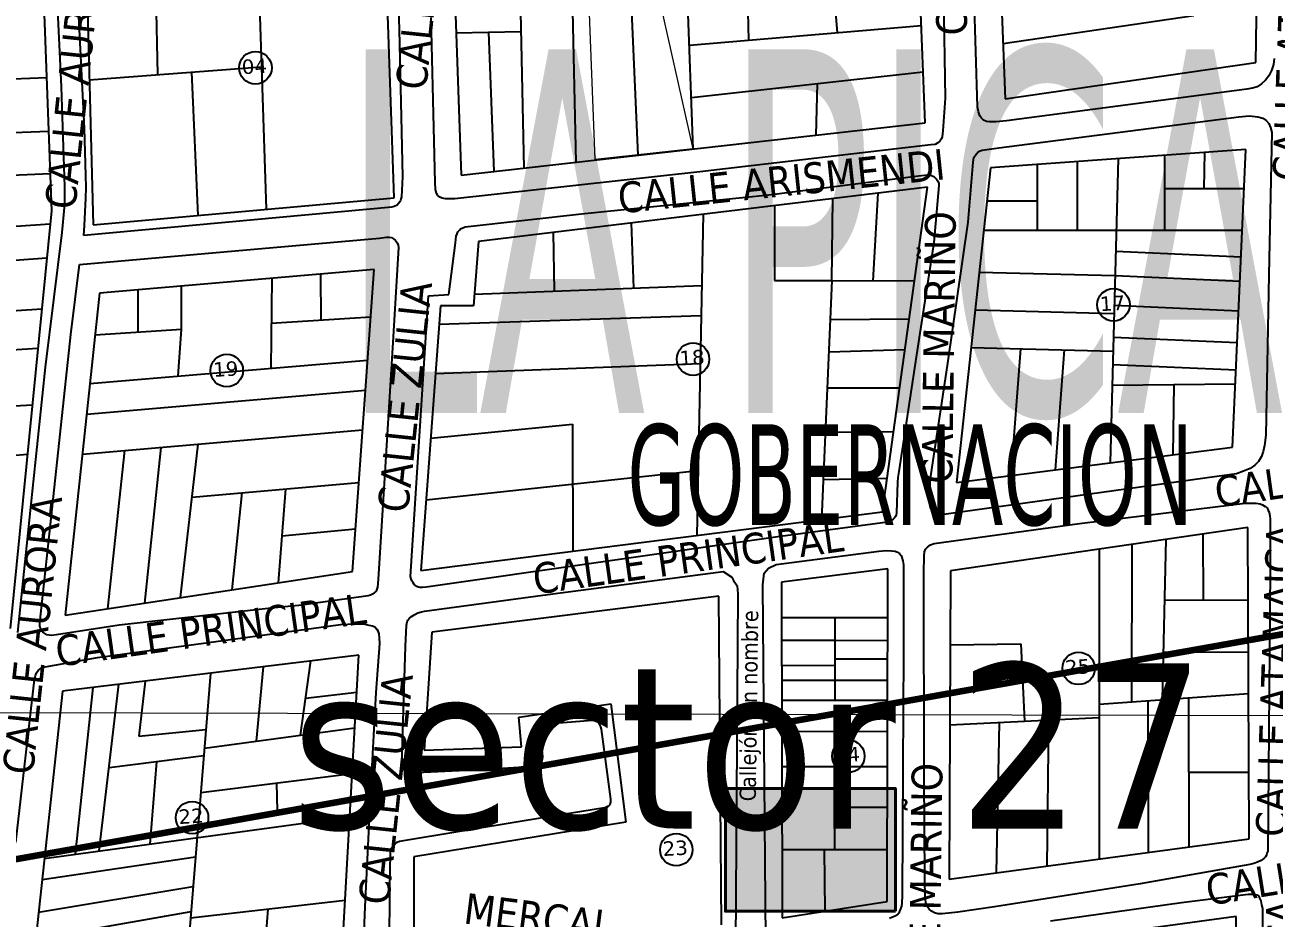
# Model space of a CAD drawing. Header units: metres. Extents: x 2 to 659295185, y -28 to 1124222152.
# Drawn here: x 656563.3 to 656908.7, y 1123750.1 to 1123997.2 of the extents above; entities that cross this region are included whole.
import ezdxf
from ezdxf.enums import TextEntityAlignment as Align

# ---------------------------------------------------------------- set-up
doc = ezdxf.new("R2010")
doc.units = ezdxf.units.M
doc.header["$MEASUREMENT"] = 0
doc.linetypes.add('HIDDEN', pattern=[0.375, 0.25, -0.125])
for name, color, linetype in [('CALLES', 1, 'CONTINUOUS'), ('Cota', 3, 'CONTINUOUS'), ('CURVAS', 2, 'CONTINUOUS'), ('MANZANA', 30, 'CONTINUOUS'), ('Numero de manzana', 6, 'CONTINUOUS'), ('Parcelas', 140, 'CONTINUOUS'), ('PLAZAS', 133, 'CONTINUOUS'), ('TEXTOS', 7, 'CONTINUOUS')]:
    doc.layers.add(name, color=color, linetype=linetype)
doc.styles.add('ROMAN', font='verdana.ttf')
doc.styles.get("Standard").update_dxf_attribs({"font": 'tahoma.ttf'})

msp = doc.modelspace()

# ---------------------------------------------------------------- hatches: boundary and pattern name
at = {"layer": 'PLAZAS', "lineweight": 40}
h = msp.add_hatch(color=256, dxfattribs=at)
h.set_gradient(color1=(31, 224, 163), one_color=1, tint=1, name='SPHERICAL')
h.paths.add_polyline_path([(656804, 1123752), (656757, 1123752), (656757, 1123786), (656804, 1123786)])

# ---------------------------------------------------------------- linework, layer by layer
at = {"layer": 'Cota', "lineweight": 0}
msp.add_line((656224.8058, 1123807.7511), (658183.7943, 1123803.3638), dxfattribs=at)
at = {"layer": 'CURVAS', "lineweight": 100}
msp.add_lwpolyline([(657455, 1124185), (657420, 1123852), (657217, 1123883), (657217, 1123883), (656283, 1123717), (656200, 1123990), (657455, 1124185)], dxfattribs=at)
at = {"layer": 'CURVAS', "lineweight": 0}
msp.add_lwpolyline([(656717, 1124062), (656744, 1124066), (656745, 1124021), (656735, 1124021), (656748, 1123963), (656721, 1123960), (656717, 1124062)], dxfattribs=at)
at = {"layer": 'MANZANA', "lineweight": -2}
for p, q in [((656826.7397, 1123974.6182), (656823.4166, 1124081.9864)), ((656579.7849, 1123968.6594), (656576.1732, 1124041.6346)), ((656665.8632, 1124028.4273), (656666.7785, 1123995.9139)), ((656571.3246, 1124022.7084), (656573.3778, 1123980.1371)), ((656817.2487, 1124013.7203), (656817.7434, 1123977.0077)), ((656676.7148, 1123953.6025), (656675.6346, 1123999.2732)), ((656666.7785, 1123995.9139), (656667.3227, 1123971.8088)), ((656908.5384, 1123986.2558), (656907.9942, 1123984.5962)), ((656908.7528, 1123987.9155), (656908.5384, 1123986.2558)), ((656907.2356, 1123983.1565), (656906.3698, 1123981.9367)), ((656907.9942, 1123984.5962), (656907.2356, 1123983.1565)), ((656573.3778, 1123980.1371), (656574.2684, 1123952.4827)), ((656901.2244, 1123979.4772), (656834.7546, 1123970.669)), ((656902.7581, 1123979.7072), (656901.2244, 1123979.4772)), ((656904.0692, 1123980.1571), (656902.7581, 1123979.7072)), ((656905.2731, 1123980.9369), (656904.0692, 1123980.1571)), ((656906.3698, 1123981.9367), (656905.2731, 1123980.9369)), ((656817.7434, 1123977.0077), (656817.125, 1123967.9396)), ((656667.3227, 1123971.8088), (656667.7185, 1123955.2222)), ((656826.9623, 1123973.1785), (656826.7397, 1123974.6182)), ((656827.4076, 1123972.0687), (656826.9623, 1123973.1785)), ((656827.8446, 1123971.4089), (656827.4076, 1123972.0687)), ((656832.5942, 1123963.2505), (656898.9568, 1123971.8388)), ((656898.9568, 1123971.8388), (656901.917, 1123972.0687)), ((656901.917, 1123972.0687), (656904.2176, 1123971.8588)), ((656904.2176, 1123971.8588), (656905.6441, 1123971.4189)), ((656580.1724, 1123955.6121), (656579.7849, 1123968.6594)), ((656828.3971, 1123970.859), (656827.8446, 1123971.4089)), ((656829.1639, 1123970.529), (656828.3971, 1123970.859)), ((656830.0462, 1123970.4291), (656829.1639, 1123970.529)), ((656831.7944, 1123970.4291), (656830.0462, 1123970.4291)), ((656834.7546, 1123970.669), (656831.7944, 1123970.4291)), ((656905.6441, 1123971.4189), (656906.5264, 1123970.759)), ((656906.5264, 1123970.759), (656907.2933, 1123969.9892)), ((656907.2933, 1123969.9892), (656907.7386, 1123968.8894)), ((656907.7386, 1123968.8894), (656908.0767, 1123967.4497)), ((656816.2592, 1123965.0602), (656815.715, 1123964.6103)), ((656816.6962, 1123965.6101), (656816.2592, 1123965.0602)), ((656816.9106, 1123966.2799), (656816.6962, 1123965.6101)), ((656817.125, 1123967.9396), (656816.9106, 1123966.2799)), ((656908.0767, 1123967.4497), (656907.2603, 1123928.0777)), ((656813.8514, 1123964.0504), (656749.8966, 1123956.5819)), ((656815.0553, 1123964.1703), (656813.8514, 1123964.0504)), ((656815.715, 1123964.6103), (656815.0553, 1123964.1703)), ((656825.7007, 1123960.5611), (656826.3603, 1123961.4509)), ((656826.3603, 1123961.4509), (656827.0118, 1123962.2307)), ((656827.0118, 1123962.2307), (656827.993, 1123962.5607)), ((656827.993, 1123962.5607), (656832.5942, 1123963.2505)), ((656824.1422, 1123942.6347), (656825.4945, 1123959.2313)), ((656825.4945, 1123959.2313), (656825.7007, 1123960.5611)), ((656580.2961, 1123952.2928), (656580.1724, 1123955.6121)), ((656667.7185, 1123955.2222), (656667.4135, 1123949.6933)), ((656749.8966, 1123956.5819), (656682.2147, 1123949.0934)), ((656768.9858, 1123950.2532), (656810.3881, 1123955.5221)), ((656810.3881, 1123955.5221), (656812.0291, 1123955.6321)), ((656812.0291, 1123955.6321), (656813.0103, 1123955.7521)), ((656813.0103, 1123955.7521), (656813.7854, 1123955.6421)), ((656813.7854, 1123955.6421), (656814.2225, 1123955.5321)), ((656814.2225, 1123955.5321), (656814.6595, 1123955.3121)), ((656814.6595, 1123955.3121), (656815.0965, 1123954.8722)), ((656815.0965, 1123954.8722), (656815.4264, 1123954.5423)), ((656815.4264, 1123954.5423), (656815.7644, 1123953.9924)), ((656574.2684, 1123952.4827), (656574.2849, 1123947.6237)), ((656580.1972, 1123949.3034), (656580.2961, 1123952.2928)), ((656676.8302, 1123951.7229), (656676.7148, 1123953.6025)), ((656677.1683, 1123950.7331), (656676.8302, 1123951.7229)), ((656815.9871, 1123952.7827), (656814.8409, 1123939.1654)), ((656815.7644, 1123953.9924), (656815.9871, 1123953.3325)), ((656815.9871, 1123953.3325), (656815.9871, 1123952.7827)), ((656574.2849, 1123947.6237), (656573.5593, 1123939.7653)), ((656579.7931, 1123941.7849), (656580.1972, 1123949.3034)), ((656666.6548, 1123947.8037), (656666.2178, 1123947.3638)), ((656666.9847, 1123948.2536), (656666.6548, 1123947.8037)), ((656667.1991, 1123948.6935), (656666.9847, 1123948.2536)), ((656667.3063, 1123949.0234), (656667.1991, 1123948.6935)), ((656667.4135, 1123949.6933), (656667.3063, 1123949.0234)), ((656677.4981, 1123950.0632), (656677.1683, 1123950.7331)), ((656678.0423, 1123949.6233), (656677.4981, 1123950.0632)), ((656678.702, 1123949.2934), (656678.0423, 1123949.6233)), ((656679.5843, 1123949.0834), (656678.702, 1123949.2934)), ((656680.5656, 1123949.0834), (656679.5843, 1123949.0834)), ((656682.2147, 1123949.0934), (656680.5656, 1123949.0834)), ((656718.0594, 1123945.0442), (656768.9858, 1123950.2532)), ((656664.7995, 1123946.8039), (656579.587, 1123939.0155)), ((656665.4592, 1123947.0238), (656664.7995, 1123946.8039)), ((656666.2178, 1123947.3638), (656665.4592, 1123947.0238)), ((656685.0925, 1123941.365), (656718.0594, 1123945.0442)), ((656579.587, 1123939.0155), (656579.7931, 1123941.7849)), ((656683.4516, 1123940.4752), (656683.7815, 1123940.8051)), ((656683.7815, 1123940.8051), (656684.4411, 1123941.135)), ((656684.4411, 1123941.135), (656685.0925, 1123941.365)), ((656818.3949, 1123903.0228), (656824.1422, 1123942.6347)), ((656573.5593, 1123939.7653), (656568.9004, 1123902.5829)), ((656578.4366, 1123930.9164), (656661.328, 1123938.2756)), ((656661.328, 1123938.2756), (656663.2988, 1123938.5056)), ((656663.2988, 1123938.5056), (656664.0656, 1123938.5056)), ((656664.0656, 1123938.5056), (656664.7253, 1123938.3956)), ((656664.7253, 1123938.3956), (656665.2778, 1123938.0657)), ((656665.2778, 1123938.0657), (656665.8303, 1123937.6257)), ((656665.8303, 1123937.6257), (656666.2673, 1123936.9659)), ((656682.3714, 1123936.9259), (656682.5858, 1123938.8055)), ((656682.5858, 1123938.8055), (656682.8002, 1123939.4754)), ((656682.8002, 1123939.4754), (656683.0228, 1123940.0253)), ((656683.0228, 1123940.0253), (656683.4516, 1123940.4752)), ((656814.8409, 1123939.1654), (656814.6348, 1123937.0659)), ((656666.6054, 1123935.6362), (656665.1788, 1123910.9712)), ((656666.2673, 1123936.9659), (656666.4899, 1123936.306)), ((656666.4899, 1123936.306), (656666.6054, 1123935.6362)), ((656680.5738, 1123922.6488), (656682.3714, 1123936.9259)), ((656814.6348, 1123937.0659), (656809.8357, 1123905.9722)), ((656575.9835, 1123911.571), (656578.4366, 1123930.9164)), ((656907.2603, 1123928.0777), (656906.4687, 1123883.7167)), ((656669.9614, 1123844.6347), (656674.8759, 1123922.2989)), ((656674.8759, 1123922.2989), (656680.5738, 1123922.6488)), ((656569.8816, 1123853.8128), (656575.9835, 1123911.571)), ((656665.1788, 1123910.9712), (656662.9277, 1123874.9085)), ((656809.8357, 1123905.9722), (656804.9376, 1123873.6488)), ((656813.604, 1123871.1493), (656818.3949, 1123903.0228)), ((656568.9004, 1123902.5829), (656564.8022, 1123862.861)), ((656906.4687, 1123883.7167), (656906.0482, 1123880.8473)), ((656905.7266, 1123879.1876), (656905.2896, 1123877.8579)), ((656906.0482, 1123880.8473), (656905.7266, 1123879.1876)), ((656903.4425, 1123875.4084), (656902.1314, 1123874.5186)), ((656904.4238, 1123876.4082), (656903.4425, 1123875.4084)), ((656905.2896, 1123877.8579), (656904.4238, 1123876.4082)), ((656662.9277, 1123874.9085), (656660.9817, 1123843.8148)), ((656804.7233, 1123871.9891), (656804.6243, 1123870.7694)), ((656804.9376, 1123873.6488), (656804.7233, 1123871.9891)), ((656892.9373, 1123872.2691), (656818.6835, 1123861.9911)), ((656898.2971, 1123873.0689), (656892.9373, 1123872.2691)), ((656900.2679, 1123873.7388), (656898.2971, 1123873.0689)), ((656902.1314, 1123874.5186), (656900.2679, 1123873.7388)), ((656804.6243, 1123870.7694), (656804.3357, 1123862.2611)), ((656813.4144, 1123864.9505), (656813.604, 1123871.1493)), ((656813.7525, 1123863.6208), (656813.4144, 1123864.9505)), ((656878.8451, 1123862.2511), (656900.7461, 1123864.8906)), ((656900.7461, 1123864.8906), (656902.387, 1123864.9005)), ((656902.387, 1123864.9005), (656903.8136, 1123864.9105)), ((656903.8136, 1123864.9105), (656904.9103, 1123864.6906)), ((656564.8022, 1123862.861), (656561.2235, 1123829.1078)), ((656804.0059, 1123861.2613), (656803.7915, 1123860.8214)), ((656804.2285, 1123861.7012), (656804.0059, 1123861.2613)), ((656804.3357, 1123862.2611), (656804.2285, 1123861.7012)), ((656814.1895, 1123862.851), (656813.7525, 1123863.6208)), ((656814.742, 1123862.3011), (656814.1895, 1123862.851)), ((656815.616, 1123861.8612), (656814.742, 1123862.3011)), ((656816.7127, 1123861.6512), (656815.616, 1123861.8612)), ((656818.6835, 1123861.9911), (656816.7127, 1123861.6512)), ((656854.9652, 1123859.2717), (656878.8451, 1123862.2511)), ((656904.9103, 1123864.6906), (656905.5699, 1123864.4706)), ((656905.5699, 1123864.4706), (656906.2296, 1123864.0307)), ((656906.2296, 1123864.0307), (656906.7821, 1123863.5908)), ((656906.7821, 1123863.5908), (656907.1119, 1123862.931)), ((656907.1119, 1123862.931), (656907.3345, 1123862.3811)), ((656907.3345, 1123862.3811), (656907.5572, 1123861.3813)), ((656907.5572, 1123861.3813), (656907.6726, 1123860.5014)), ((656801.8207, 1123859.7016), (656770.8328, 1123855.4725)), ((656802.3732, 1123859.8116), (656801.8207, 1123859.7016)), ((656802.9174, 1123860.1515), (656802.3732, 1123859.8116)), ((656803.3544, 1123860.4814), (656802.9174, 1123860.1515)), ((656803.7915, 1123860.8214), (656803.3544, 1123860.4814)), ((656814.7749, 1123853.7828), (656854.9652, 1123859.2717)), ((656907.6726, 1123860.5014), (656907.6231, 1123846.5643)), ((656770.8328, 1123855.4725), (656674.2493, 1123841.6653)), ((656567.4573, 1123831.6873), (656569.8816, 1123853.8128)), ((656771.0885, 1123847.954), (656799.4459, 1123851.6133)), ((656799.4459, 1123851.6133), (656801.5321, 1123851.8432)), ((656801.5321, 1123851.8432), (656802.9504, 1123851.7432)), ((656802.9504, 1123851.7432), (656803.9399, 1123851.6332)), ((656803.9399, 1123851.6332), (656804.5996, 1123851.3133)), ((656804.5996, 1123851.3133), (656805.152, 1123850.9834)), ((656805.152, 1123850.9834), (656805.5891, 1123850.4235)), ((656811.9466, 1123850.3435), (656812.0538, 1123851.4533)), ((656812.0538, 1123851.4533), (656812.3754, 1123852.2231)), ((656812.3754, 1123852.2231), (656812.9196, 1123852.783)), ((656812.9196, 1123852.783), (656813.6865, 1123853.3429)), ((656813.6865, 1123853.3429), (656814.7749, 1123853.7828)), ((656768.8951, 1123846.9442), (656771.0885, 1123847.954)), ((656805.5891, 1123850.4235), (656805.8117, 1123849.8736)), ((656805.8117, 1123849.8736), (656806.0343, 1123848.9938)), ((656806.0343, 1123848.9938), (656806.257, 1123847.884)), ((656806.257, 1123847.884), (656806.2652, 1123845.4545)), ((656811.8559, 1123845.5845), (656811.9466, 1123850.3435)), ((656670.0769, 1123843.9648), (656669.9614, 1123844.6347)), ((656707.9005, 1123839.6057), (656756.4109, 1123846.0044)), ((656756.4109, 1123846.0044), (656758.8269, 1123844.4747)), ((656758.8269, 1123844.4747), (656759.2722, 1123843.4749)), ((656767.3861, 1123842.2952), (656767.6994, 1123845.5045)), ((656767.6994, 1123845.5045), (656768.8951, 1123846.9442)), ((656806.2652, 1123845.4545), (656806.257, 1123823.339)), ((656811.9961, 1123789.5159), (656811.8559, 1123845.5845)), ((656907.6231, 1123846.5643), (656906.98, 1123768.5902)), ((656660.4457, 1123840.6055), (656660.0087, 1123840.1656)), ((656660.6601, 1123841.1654), (656660.4457, 1123840.6055)), ((656660.7673, 1123841.7153), (656660.6601, 1123841.1654)), ((656660.9817, 1123843.8148), (656660.7673, 1123841.7153)), ((656670.2995, 1123843.4149), (656670.0769, 1123843.9648)), ((656670.6293, 1123842.865), (656670.2995, 1123843.4149)), ((656670.9592, 1123842.4251), (656670.6293, 1123842.865)), ((656671.289, 1123842.0952), (656670.9592, 1123842.4251)), ((656671.726, 1123841.8752), (656671.289, 1123842.0952)), ((656672.1631, 1123841.6553), (656671.726, 1123841.8752)), ((656672.6083, 1123841.5453), (656672.1631, 1123841.6553)), ((656673.2598, 1123841.5453), (656672.6083, 1123841.5453)), ((656674.2493, 1123841.6653), (656673.2598, 1123841.5453)), ((656759.2722, 1123843.4749), (656760.2617, 1123842.0452)), ((656760.2617, 1123842.0452), (656760.4925, 1123839.8357)), ((656768.1999, 1123744.0784), (656767.3861, 1123842.2952)), ((656656.9495, 1123839.0458), (656639.0972, 1123836.6463)), ((656658.2606, 1123839.2758), (656656.9495, 1123839.0458)), ((656658.9202, 1123839.4957), (656658.2606, 1123839.2758)), ((656659.4645, 1123839.7157), (656658.9202, 1123839.4957)), ((656660.0087, 1123840.1656), (656659.4645, 1123839.7157)), ((656673.837, 1123835.0266), (656707.9005, 1123839.6057)), ((656760.4925, 1123839.8357), (656759.771, 1123742.6654)), ((656632.1955, 1123835.9464), (656589.3748, 1123831.1174)), ((656639.0972, 1123836.6463), (656632.1955, 1123835.9464)), ((656670.2335, 1123833.5769), (656671.1076, 1123834.1268)), ((656671.1076, 1123834.1268), (656671.9817, 1123834.5767)), ((656671.9817, 1123834.5767), (656672.9629, 1123834.8067)), ((656672.9629, 1123834.8067), (656673.837, 1123835.0266)), ((656567.4573, 1123830.9075), (656567.4573, 1123831.6873)), ((656567.68, 1123830.1376), (656567.4573, 1123830.9075)), ((656589.3748, 1123831.1174), (656572.075, 1123828.498)), ((656614.0463, 1123826.3584), (656647.2276, 1123830.9275)), ((656647.2276, 1123830.9275), (656650.6249, 1123831.3874)), ((656650.6249, 1123831.3874), (656652.5957, 1123831.3974)), ((656652.5957, 1123831.3974), (656655.5559, 1123831.5173)), ((656655.5559, 1123831.5173), (656657.3123, 1123831.4174)), ((656657.3123, 1123831.4174), (656658.409, 1123831.1974)), ((656658.409, 1123831.1974), (656659.3902, 1123830.9775)), ((656659.3902, 1123830.9775), (656660.0499, 1123830.6575)), ((656660.0499, 1123830.6575), (656660.6024, 1123830.0976)), ((656668.5102, 1123825.3786), (656668.8152, 1123831.1374)), ((656668.8152, 1123831.1374), (656669.0296, 1123832.1272)), ((656669.0296, 1123832.1272), (656669.244, 1123832.5771)), ((656669.244, 1123832.5771), (656669.6811, 1123833.127)), ((656669.6811, 1123833.127), (656670.2335, 1123833.5769)), ((656567.9026, 1123829.6977), (656567.68, 1123830.1376)), ((656568.2324, 1123829.2578), (656567.9026, 1123829.6977)), ((656568.7849, 1123828.8179), (656568.2324, 1123829.2578)), ((656569.3374, 1123828.488), (656568.7849, 1123828.8179)), ((656569.9888, 1123828.378), (656569.3374, 1123828.488)), ((656570.6485, 1123828.268), (656569.9888, 1123828.378)), ((656572.075, 1123828.498), (656570.6485, 1123828.268)), ((656660.6024, 1123830.0976), (656660.9322, 1123829.5477)), ((656660.9322, 1123829.5477), (656661.1549, 1123828.7779)), ((656661.1549, 1123828.7779), (656661.2703, 1123827.6681)), ((656661.2703, 1123827.6681), (656661.3857, 1123826.1284)), ((656583.3883, 1123822.2392), (656614.0463, 1123826.3584)), ((656661.3857, 1123826.1284), (656660.355, 1123812.5112)), ((656667.5619, 1123792.6353), (656668.5102, 1123825.3786)), ((656806.257, 1123823.339), (656806.0673, 1123791.9254)), ((656568.9333, 1123819.6298), (656583.3883, 1123822.2392)), ((656565.9896, 1123816.0805), (656566.204, 1123817.1903)), ((656566.204, 1123817.1903), (656566.5338, 1123817.9601)), ((656566.5338, 1123817.9601), (656566.9626, 1123818.63)), ((656566.9626, 1123818.63), (656567.3996, 1123818.9599)), ((656567.3996, 1123818.9599), (656568.0593, 1123819.4098)), ((656568.0593, 1123819.4098), (656568.9333, 1123819.6298)), ((656560.8194, 1123771.0497), (656565.9896, 1123816.0805)), ((656660.355, 1123812.5112), (656658.9285, 1123787.0764)), ((656705.9793, 1123802.7632), (656705.8721, 1123802.2133)), ((656706.4163, 1123803.0931), (656705.9793, 1123802.7632)), ((656706.8533, 1123803.4331), (656706.4163, 1123803.0931)), ((656707.6202, 1123803.653), (656706.8533, 1123803.4331)), ((656709.8053, 1123803.9929), (656707.6202, 1123803.653)), ((656720.2116, 1123804.8128), (656709.8053, 1123803.9929)), ((656720.9785, 1123804.7128), (656720.2116, 1123804.8128)), ((656721.5309, 1123804.4928), (656720.9785, 1123804.7128)), ((656721.968, 1123804.1629), (656721.5309, 1123804.4928)), ((656722.1906, 1123803.723), (656721.968, 1123804.1629)), ((656722.5204, 1123803.0531), (656722.1906, 1123803.723)), ((656722.7431, 1123802.3933), (656722.5204, 1123803.0531)), ((656705.8721, 1123802.2133), (656705.7649, 1123801.4335)), ((656705.7649, 1123801.4335), (656706.4493, 1123794.6948)), ((656725.3488, 1123783.0472), (656722.7431, 1123802.3933)), ((656667.7845, 1123791.8654), (656667.5619, 1123792.6353)), ((656704.8166, 1123792.2553), (656704.1652, 1123792.0254)), ((656705.4763, 1123792.4753), (656704.8166, 1123792.2553)), ((656705.7979, 1123792.8052), (656705.4763, 1123792.4753)), ((656706.1277, 1123793.1452), (656705.7979, 1123792.8052)), ((656706.2349, 1123793.5851), (656706.1277, 1123793.1452)), ((656706.3421, 1123794.025), (656706.2349, 1123793.5851)), ((656706.4493, 1123794.6948), (656706.3421, 1123794.025)), ((656668.0072, 1123791.3155), (656667.7845, 1123791.8654)), ((656668.337, 1123790.9856), (656668.0072, 1123791.3155)), ((656668.774, 1123790.6557), (656668.337, 1123790.9856)), ((656669.3265, 1123790.4357), (656668.774, 1123790.6557)), ((656670.0934, 1123790.3257), (656669.3265, 1123790.4357)), ((656671.6271, 1123790.3357), (656670.0934, 1123790.3257)), ((656691.2357, 1123791.1956), (656671.6271, 1123790.3357)), ((656704.1652, 1123792.0254), (656691.2357, 1123791.1956)), ((656806.0673, 1123791.9254), (656805.8942, 1123756.3127)), ((656812.1198, 1123760.8717), (656811.9961, 1123789.5159)), ((656658.9285, 1123787.0764), (656657.3288, 1123753.2233)), ((656725.1344, 1123781.4975), (656725.357, 1123782.1674)), ((656725.357, 1123782.1674), (656725.3488, 1123783.0472)), ((656701.3781, 1123777.0884), (656723.6089, 1123780.7177)), ((656723.6089, 1123780.7177), (656724.3757, 1123780.8377)), ((656724.3757, 1123780.8377), (656724.8128, 1123781.1676)), ((656724.8128, 1123781.1676), (656725.1344, 1123781.4975)), ((656666.8857, 1123771.3996), (656701.3781, 1123777.0884)), ((656664.2058, 1123758.4522), (656664.379, 1123768.0703)), ((656664.379, 1123768.0703), (656664.4862, 1123768.7401)), ((656664.4862, 1123768.7401), (656664.816, 1123769.51)), ((656664.816, 1123769.51), (656665.253, 1123770.0699)), ((656665.253, 1123770.0699), (656665.6818, 1123770.6197)), ((656665.6818, 1123770.6197), (656666.2343, 1123771.0696)), ((656666.2343, 1123771.0696), (656666.8857, 1123771.3996)), ((656906.7656, 1123768.0403), (656906.6584, 1123767.4804)), ((656906.98, 1123768.5902), (656906.7656, 1123768.0403)), ((656902.0654, 1123764.9209), (656871.7372, 1123759.582)), ((656903.1539, 1123765.2508), (656902.0654, 1123764.9209)), ((656904.1434, 1123765.5908), (656903.1539, 1123765.2508)), ((656905.1247, 1123766.0407), (656904.1434, 1123765.5908)), ((656905.8915, 1123766.5906), (656905.1247, 1123766.0407)), ((656906.3285, 1123767.0405), (656905.8915, 1123766.5906)), ((656906.6584, 1123767.4804), (656906.3285, 1123767.0405)), ((656664.1069, 1123730.5779), (656664.2058, 1123758.4522)), ((656812.2517, 1123755.8927), (656812.1198, 1123760.8717)), ((656871.7372, 1123759.582), (656831.4398, 1123753.2133)), ((656805.7952, 1123754.2031), (656805.688, 1123753.4332)), ((656805.8942, 1123756.3127), (656805.7952, 1123754.2031)), ((656812.4743, 1123754.463), (656812.2517, 1123755.8927)), ((656812.8124, 1123753.3533), (656812.4743, 1123754.463)), ((656846.909, 1123749.3041), (656883.1495, 1123754.433)), ((656883.1495, 1123754.433), (656901.5542, 1123756.7326)), ((656901.5542, 1123756.7326), (656902.5355, 1123756.7326)), ((656902.5355, 1123756.7326), (656903.525, 1123756.6326)), ((656903.525, 1123756.6326), (656904.0692, 1123756.5226)), ((656904.0692, 1123756.5226), (656904.5145, 1123756.1927)), ((656904.5145, 1123756.1927), (656904.7371, 1123755.6428)), ((656904.7371, 1123755.6428), (656905.0669, 1123754.8629)), ((656905.0669, 1123754.8629), (656905.2896, 1123753.7632)), ((656657.3288, 1123753.2233), (656656.3228, 1123731.7577)), ((656804.5996, 1123750.9937), (656803.9481, 1123750.6638)), ((656804.9294, 1123751.4436), (656804.5996, 1123750.9937)), ((656805.1438, 1123751.9935), (656804.9294, 1123751.4436)), ((656805.4736, 1123752.6534), (656805.1438, 1123751.9935)), ((656805.688, 1123753.4332), (656805.4736, 1123752.6534)), ((656813.3649, 1123752.5834), (656812.8124, 1123753.3533)), ((656814.0246, 1123752.0335), (656813.3649, 1123752.5834)), ((656814.7914, 1123751.5936), (656814.0246, 1123752.0335)), ((656815.7809, 1123751.2637), (656814.7914, 1123751.5936)), ((656816.9848, 1123751.2737), (656815.7809, 1123751.2637)), ((656821.2562, 1123751.7336), (656816.9848, 1123751.2737)), ((656831.4398, 1123753.2133), (656821.2562, 1123751.7336)), ((656905.2896, 1123753.7632), (656905.5122, 1123752.7634)), ((656905.5205, 1123751.5536), (656905.4627, 1123739.716)), ((656905.5122, 1123752.7634), (656905.5205, 1123751.5536)), ((656803.1813, 1123750.3239), (656802.4144, 1123749.9939)), ((656803.9481, 1123750.6638), (656803.1813, 1123750.3239))]:
    msp.add_line(p, q, dxfattribs=at)
at = {"layer": 'Numero de manzana', "lineweight": -2}
for centre in [(656627.0566, 1123985.3798), (656864.3117, 1123919.7948), (656748.0561, 1123904.7801), (656619.1189, 1123901.6119), (656854.678, 1123819.2068), (656791.0083, 1123794.9072), (656609.5332, 1123777.8922), (656743.4286, 1123769.0383)]:
    msp.add_circle(centre, 4.5001, dxfattribs=at)
at = {"layer": 'Parcelas', "lineweight": -3}
for p, q in [((656903.6537, 1123986.8236), (656905.6027, 1124089.9599)), ((656830.1824, 1124079.9345), (656834.3941, 1123976.7981)), ((656812.2899, 1123970.1685), (656808.0592, 1124075.1234)), ((656748.1309, 1123962.9301), (656744.2044, 1124066.3768)), ((656713.4559, 1124062.165), (656715.6302, 1123959.2634)), ((656728.3353, 1124064.2031), (656732.7916, 1123961.1996)), ((656699.1482, 1124060.2052), (656701.256, 1123957.6417)), ((656665.4233, 1123949.3626), (656661.668, 1124057.3852)), ((656680.3496, 1124057.6303), (656683.9718, 1123955.6917)), ((656626.5334, 1124052.7145), (656630.0441, 1123946.2207)), ((656600.1093, 1123983.5067), (656598.6275, 1124049.0049)), ((656566.9387, 1124044.3038), (656570.7035, 1123945.8363)), ((656579.4121, 1124046.4505), (656582.1787, 1123941.97)), ((656786.9761, 1124006.6805), (656787.9591, 1123995.071)), ((656763.5032, 1123993.0001), (656763.214, 1124004.6962)), ((656886.5028, 1123999.7547), (656833.7735, 1123991.9955)), ((656747.0424, 1123991.6063), (656811.2068, 1123997.0396)), ((656682.5742, 1123995.0248), (656700.4802, 1123995.3928)), ((656691.5272, 1123995.2088), (656692.9722, 1123956.7071)), ((656581.1162, 1123982.0925), (656628.7447, 1123985.6388)), ((656834.3941, 1123976.7981), (656903.6537, 1123986.8236)), ((656549.0564, 1123981.8971), (656569.2952, 1123982.6709)), ((656609.3799, 1123984.197), (656611.136, 1123944.5416)), ((656747.5903, 1123977.1728), (656811.7206, 1123984.293)), ((656782.4037, 1123981.038), (656782.0481, 1123966.7567)), ((656683.9718, 1123955.6917), (656812.2899, 1123970.1685)), ((656549.6715, 1123967.0525), (656569.8628, 1123967.8245)), ((656900.9347, 1123962.7997), (656830.287, 1123957.6842)), ((656889.4265, 1123951.959), (656889.5856, 1123961.9779)), ((656897.2554, 1123880.4258), (656900.9347, 1123962.7997)), ((656843.2461, 1123958.6225), (656843.2502, 1123940.4373)), ((656854.2392, 1123959.4185), (656854.2435, 1123940.4398)), ((656865.6108, 1123960.2419), (656863.3921, 1123876.0858)), ((656878.4004, 1123961.168), (656878.4051, 1123940.4453)), ((656550.157, 1123955.3331), (656570.311, 1123956.1037)), ((656830.287, 1123957.6842), (656820.9129, 1123870.6415)), ((656812.8984, 1123952.3236), (656688.7539, 1123937.3605)), ((656800.463, 1123862.5492), (656812.8984, 1123952.3236)), ((656878.4025, 1123951.9598), (656900.4504, 1123951.9581)), ((656582.1787, 1123941.97), (656665.4233, 1123949.3626)), ((656786.4081, 1123926.5133), (656786.7048, 1123949.1665)), ((656797.8593, 1123926.4675), (656799.2077, 1123950.6734)), ((656829.3081, 1123948.5944), (656843.2484, 1123948.5976)), ((656570.7035, 1123945.8363), (656559.2569, 1123830.263)), ((656750.8262, 1123944.842), (656749.1305, 1123856.0134)), ((656770.6129, 1123947.2269), (656770.6315, 1123926.4991)), ((656550.7579, 1123940.8299), (656570.3438, 1123942.204)), ((656730.9072, 1123942.4412), (656731.5948, 1123924.4507)), ((656688.7539, 1123937.3605), (656687.3183, 1123919.5472)), ((656709.4012, 1123939.8491), (656709.6809, 1123923.6131)), ((656828.4292, 1123940.4339), (656899.9364, 1123940.4503)), ((656864.9347, 1123934.5981), (656899.6059, 1123933.0495)), ((656550.5672, 1123931.3989), (656569.4103, 1123932.7785)), ((656659.8617, 1123929.5607), (656583.966, 1123923.0458)), ((656631.5999, 1123927.1347), (656631.2966, 1123902.2631)), ((656645.1916, 1123915.6071), (656645.1802, 1123928.3005)), ((656653.9292, 1123846.0483), (656659.8617, 1123929.5607)), ((656827.184, 1123928.8717), (656864.7577, 1123927.8811)), ((656864.7577, 1123927.8811), (656899.3061, 1123926.338)), ((656594.6728, 1123912.1682), (656594.638, 1123923.9619)), ((656606.6208, 1123912.9516), (656606.6208, 1123924.9905)), ((656687.5779, 1123922.7683), (656750.4507, 1123925.1714)), ((656770.6315, 1123926.4991), (656786.4081, 1123926.5133)), ((656786.4081, 1123926.5133), (656783.6147, 1123860.404)), ((656786.4081, 1123926.5133), (656809.3105, 1123926.4217)), ((656583.966, 1123923.0458), (656574.4779, 1123833.9039)), ((656549.1275, 1123917.4672), (656568.0146, 1123918.6869)), ((656631.4482, 1123914.6989), (656658.935, 1123916.5153)), ((656678.2295, 1123919.472), (656672.8199, 1123846.2974)), ((656677.8557, 1123914.4159), (656750.2925, 1123916.8859)), ((656687.3183, 1123919.5472), (656678.2295, 1123919.472)), ((656826.0581, 1123918.4169), (656864.4814, 1123917.4039)), ((656864.5031, 1123919.7097), (656898.9413, 1123918.1715)), ((656785.9522, 1123915.7227), (656807.8529, 1123915.8991)), ((656606.6208, 1123912.9516), (656582.7248, 1123911.3848)), ((656605.7371, 1123900.1108), (656606.6208, 1123912.9516)), ((656864.3095, 1123910.8832), (656898.5475, 1123909.3539)), ((656548, 1123906.5571), (656566.9323, 1123907.759)), ((656785.5763, 1123906.8266), (656806.6807, 1123907.4364)), ((656824.9378, 1123908.0143), (656864.2066, 1123906.979)), ((656838.5761, 1123907.6547), (656835.9797, 1123872.5725)), ((656850.6381, 1123907.3367), (656848.1681, 1123874.1346)), ((656581.3059, 1123898.0536), (656658.0827, 1123904.5186)), ((656676.8467, 1123900.7678), (656750.0374, 1123903.5227)), ((656864.1104, 1123903.3309), (656898.2104, 1123901.8078)), ((656580.4009, 1123889.551), (656657.4882, 1123896.1486)), ((656785.1531, 1123896.8112), (656805.2056, 1123896.7875)), ((656863.9587, 1123897.5774), (656898.0376, 1123897.9382)), ((656880.9982, 1123897.7578), (656880.7762, 1123878.3138)), ((656546.3975, 1123891.0499), (656565.3857, 1123892.1434)), ((656675.5247, 1123882.8847), (656714.7433, 1123886.7449)), ((656714.7433, 1123886.7449), (656714.8067, 1123851.6432)), ((656579.2219, 1123878.4749), (656656.709, 1123885.1804)), ((656784.6358, 1123884.5706), (656803.5436, 1123884.7884)), ((656586.234, 1123835.7009), (656590.912, 1123879.4865)), ((656596.4791, 1123837.2669), (656600.9657, 1123880.3565)), ((656606.3826, 1123838.7807), (656611.1897, 1123881.2413)), ((656820.9129, 1123870.6415), (656897.2554, 1123880.4258)), ((656544.9403, 1123876.9488), (656564.032, 1123878.476)), ((656674.2673, 1123865.8754), (656749.4723, 1123873.9196)), ((656784.0809, 1123871.4382), (656801.749, 1123871.8333)), ((656609.5346, 1123866.6212), (656655.6769, 1123870.6505)), ((656635.3826, 1123868.8783), (656633.3165, 1123842.8976)), ((656623.2935, 1123867.8227), (656620.5535, 1123840.9467)), ((656672.8199, 1123846.2974), (656800.463, 1123862.5492)), ((656634.3495, 1123855.888), (656654.7643, 1123857.8043)), ((656901.4861, 1123858.1729), (656819.2777, 1123846.2341)), ((656901.8569, 1123772.0711), (656901.4861, 1123858.1729)), ((656877.8645, 1123810.5707), (656878.8995, 1123854.8928)), ((656889.0271, 1123856.3636), (656889.1058, 1123838.0919)), ((656860.3819, 1123852.2035), (656860.3819, 1123766.4648)), ((656869.3673, 1123809.9697), (656869.5318, 1123853.5323)), ((656574.4779, 1123833.9039), (656653.9292, 1123846.0483)), ((656801.9271, 1123846.7164), (656772.55, 1123843.0359)), ((656801.7465, 1123754.7361), (656801.9271, 1123846.7164)), ((656819.2777, 1123846.2341), (656818.9164, 1123760.8597)), ((656772.55, 1123843.0359), (656772.7402, 1123750.1504)), ((656755.1996, 1123839.2039), (656675.8676, 1123829.2517)), ((656755.9193, 1123748.2591), (656755.1996, 1123839.2039)), ((656878.5061, 1123838.0462), (656901.5723, 1123838.1456)), ((656772.5699, 1123833.3226), (656801.9007, 1123833.265)), ((656787.2353, 1123833.2938), (656787.2353, 1123810.4507)), ((656675.8676, 1123829.2517), (656673.6821, 1123796.5355)), ((656787.2353, 1123826.9566), (656772.583, 1123826.9266)), ((656787.2353, 1123826.971), (656801.8883, 1123826.9423)), ((656819.191, 1123825.7469), (656838.7208, 1123825.9508)), ((656838.7208, 1123825.9508), (656839.7395, 1123804.58)), ((656878.1715, 1123823.7175), (656901.634, 1123823.8185)), ((656655.6405, 1123822.8744), (656573.6793, 1123812.8885)), ((656639.4941, 1123800.6991), (656642.355, 1123821.2557)), ((656650.6492, 1123733.3451), (656655.6405, 1123822.8744)), ((656787.2353, 1123819.9614), (656772.5973, 1123819.9314)), ((656787.2353, 1123821.8722), (656801.8783, 1123821.8435)), ((656614.6599, 1123817.8814), (656607.1682, 1123726.8558)), ((656627.3437, 1123799.0479), (656629.3059, 1123819.6658)), ((656573.6793, 1123812.8885), (656563.6872, 1123720.3666)), ((656577.3355, 1123767.8038), (656582.2222, 1123813.9293)), ((656583.8933, 1123768.6953), (656589.3038, 1123814.7921)), ((656596.521, 1123815.6714), (656594.8417, 1123800.4627)), ((656772.6054, 1123815.9571), (656801.8666, 1123815.8996)), ((656640.9246, 1123810.9774), (656655.0701, 1123812.6427)), ((656772.6168, 1123810.3908), (656801.8559, 1123810.4507)), ((656860.3819, 1123809.3342), (656901.6838, 1123812.2555)), ((656873.7915, 1123810.2826), (656873.9385, 1123768.2973)), ((656885.0549, 1123811.0793), (656885.134, 1123769.8106)), ((656699.8818, 1123805.7452), (656725.3485, 1123809.3803)), ((656725.3485, 1123809.3803), (656729.4797, 1123776.6641)), ((656612.9488, 1123797.0917), (656654.518, 1123802.7407)), ((656700.6014, 1123797.5052), (656699.8818, 1123805.7452)), ((656819.0971, 1123803.5469), (656860.3819, 1123805.613)), ((656832.6751, 1123804.2264), (656831.8497, 1123762.608)), ((656846.3792, 1123804.9123), (656845.9243, 1123764.5105)), ((656594.8417, 1123800.4627), (656613.3796, 1123802.3258)), ((656772.6344, 1123801.8223), (656801.8389, 1123801.7649)), ((656673.6821, 1123796.5355), (656700.6014, 1123797.5052)), ((656586.5985, 1123791.7437), (656612.783, 1123795.0767)), ((656599.6908, 1123793.4102), (656597.892, 1123770.5983)), ((656787.237, 1123792.452), (656787.1911, 1123769.0883)), ((656611.9421, 1123784.8593), (656653.8126, 1123790.0871)), ((656772.6543, 1123792.0808), (656801.8197, 1123792.0235)), ((656885.0945, 1123790.445), (656901.7774, 1123790.5168)), ((656632.8773, 1123787.4732), (656633.0809, 1123779.8561)), ((656633.0809, 1123779.8561), (656653.4006, 1123782.6969)), ((656787.2141, 1123780.7701), (656801.7976, 1123780.7701)), ((656568.6833, 1123766.6275), (656653.1449, 1123778.1097)), ((656729.4797, 1123776.6641), (656670.8516, 1123767.0345)), ((656818.9164, 1123760.8597), (656901.8569, 1123772.0711)), ((656772.7013, 1123769.1167), (656801.7746, 1123769.0596)), ((656784.3486, 1123769.0939), (656784.4878, 1123752.0076)), ((656610.4697, 1123766.9691), (656568.047, 1123760.736)), ((656670.8516, 1123767.0345), (656670.8516, 1123732.9927)), ((656609.7921, 1123758.7368), (656567.0708, 1123751.6969)), ((656609.0866, 1123750.1646), (656651.8584, 1123755.0349)), ((656772.7402, 1123750.1504), (656801.7465, 1123754.7361)), ((656609.2222, 1123751.8122), (656566.2686, 1123744.2686)), ((656630.4725, 1123752.5998), (656628.692, 1123730.0681)), ((656898.2442, 1123750.5259), (656818.2129, 1123739.6742)), ((656897.5216, 1123677.0903), (656898.2442, 1123750.5259))]:
    msp.add_line(p, q, dxfattribs=at)
at = {"layer": 'PLAZAS', "lineweight": 40}
msp.add_lwpolyline([(656804, 1123752), (656757, 1123752), (656757, 1123786), (656804, 1123786)], close=True, dxfattribs=at)

# ---------------------------------------------------------------- texts
at = {"layer": 'CALLES', "color": 0}
for s, height, rotation, p in [('CALLE MARIÑO', 8.5, 89.245957, (656818.9459, 1124032.0309)), ('CALLE ZULIA', 8.5, 84, (656673.3574, 1124011.3618)), ('CALLE ATAMAICA', 8.5, 88, (656914.0481, 1123997.3635)), ('CALLE AURORA', 8.5, 84, (656577.057, 1123984.8784)), ('CALLE ARISMENDI', 8.5, 6, (656772.4907, 1123954.033)), ('CALLE MARIÑO', 8.5, 89.245957, (656814.9459, 1123908.0309)), ('CALLE ZULIA', 8.5, 84, (656668.3574, 1123894.3618)), ('CALLE PRINCIPAL', 8.5, 8, (656935.2105, 1123873.9444)), ('CALLE AURORA', 8.5, 84, (656565.3535, 1123828.4946)), ('CALLE PRINCIPAL', 8.5, 8, (656746.6552, 1123849.8615)), ('CALLE ATAMAICA', 8.5, 88, (656909.3793, 1123815.9556)), ('CALLE PRINCIPAL', 8.5, 8, (656614.6552, 1123829.8615)), ('Callejón sin nombre', 4.5, 89.245957, (656763.9294, 1123808.8427)), ('CALLE ZULIA', 8.5, 84, (656663.057, 1123785.8784)), ('CALLE MARIÑO', 8.5, 89.245957, (656811.2632, 1123755.3824)), ('CALLE JOSE MARTI', 8.5, 9, (656935.9719, 1123763.956)), ('CALLE ATAMAICA', 8.5, 88, (656909.3793, 1123711.9556))]:
    msp.add_text(s, height=height, rotation=rotation, dxfattribs=at).set_placement(p, align=Align.MIDDLE)
msp.add_text('MERCAL', height=8.5, rotation=352.810288, dxfattribs=at).set_placement((656684.332, 1123748.6739))
at = {"layer": 'Numero de manzana', "lineweight": -2, "style": 'ROMAN'}
for s, p in [('04', (656623.409, 1123983.6032)), ('17', (656860.6641, 1123918.0182)), ('18', (656744.4084, 1123903.0035)), ('19', (656615.4712, 1123899.8352)), ('25', (656851.0304, 1123817.4302)), ('24', (656787.3607, 1123793.1306)), ('22', (656605.8856, 1123776.1156)), ('23', (656739.7809, 1123767.2617))]:
    msp.add_text(s, height=4, rotation=3.491535, dxfattribs=at).set_placement(p)
at = {"layer": 'TEXTOS', "color": 0}
for s, height, width, p in [('LA PICA', 100.6994, 0.571429, (656650.8805, 1123889.8205)), ('GOBERNACION', 27.789344, 0.633333, (656729.889, 1123858.9201))]:
    msp.add_text(s, height=height, dxfattribs=dict(at, width=width)).set_placement(p)
at = {"layer": 'TEXTOS', "linetype": 'HIDDEN', "lineweight": 40, "insert": (656636.9217, 1123820.5937), "char_height": 45.6994, "width": 372.724773, "attachment_point": 1}
msp.add_mtext('sector 27', dxfattribs=at)

doc.saveas('drawing.dxf')
